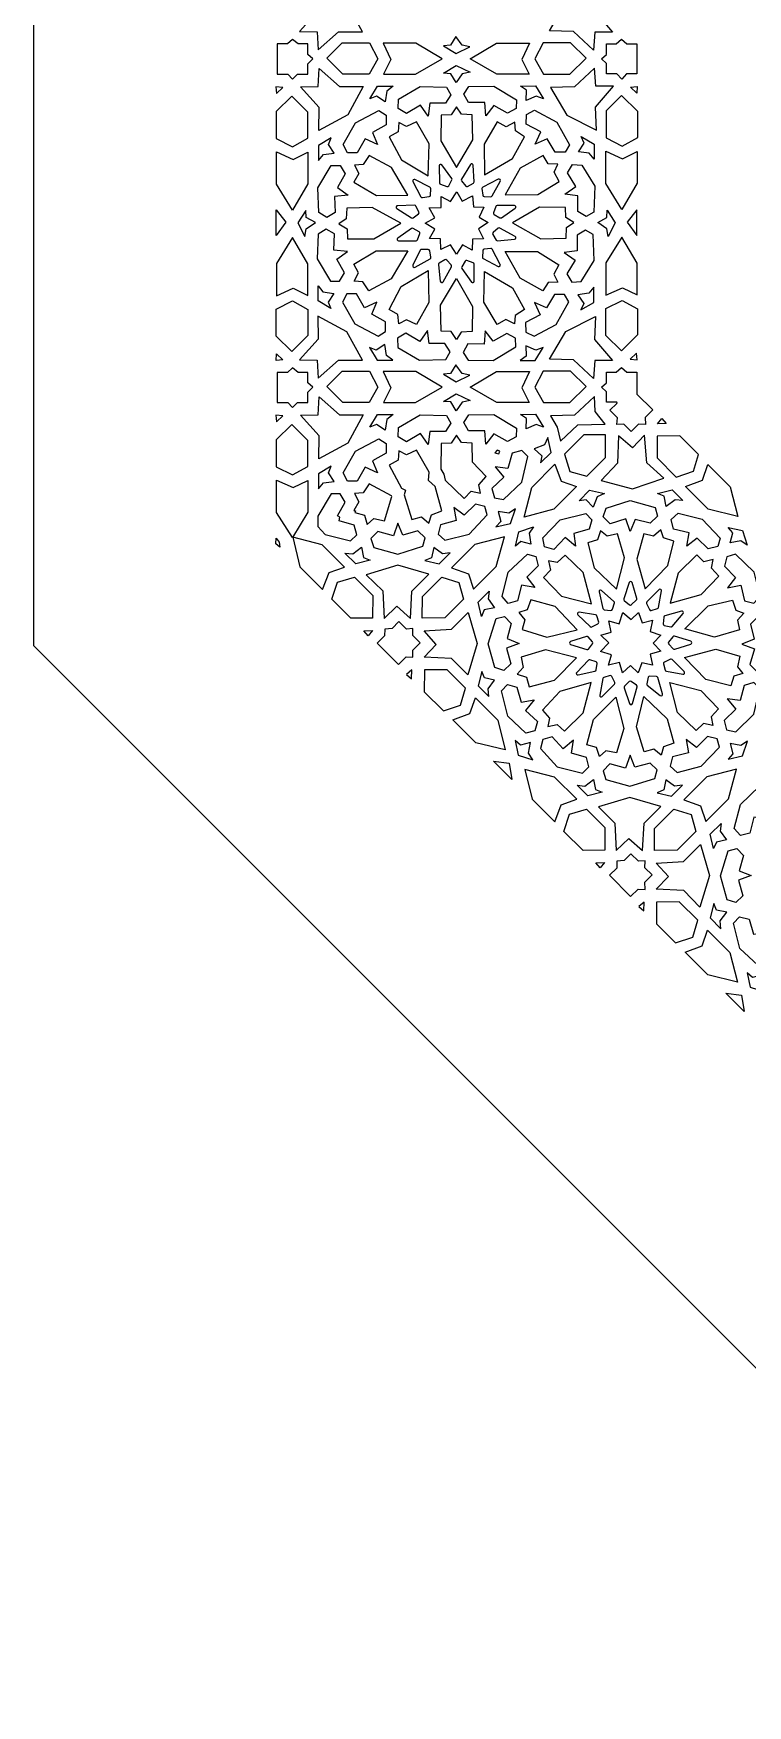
# Model space of a CAD drawing. Extents: x -600 to 600, y -600 to 600.
# Drawn here: x -600 to -363, y -600 to -46 of the extents above; entities that cross this region are included whole.
import ezdxf

# ---------------------------------------------------------------- set-up
doc = ezdxf.new("R2010")
doc.units = 0
doc.layers.get('0').update_dxf_attribs({"linetype": 'CONTINUOUS'})
doc.layers.add('PLAN_1', color=18, linetype='CONTINUOUS')

msp = doc.modelspace()

# ---------------------------------------------------------------- linework, layer by layer
for points in [[(-490.94, -45.08), (-496.08, -35.71), (-505.72, -30.54), (-505.61, -38.19), (-511.75, -44.97), (-505.94, -45.08), (-505.61, -51.11), (-498.82, -45.08)], [(-428.84, -44.8), (-423.43, -35.57), (-413.65, -30.66), (-413.98, -38.31), (-408.04, -45.26), (-413.84, -45.21), (-414.34, -51.23), (-420.96, -45.01)], [(-519.15, -59.11), (-515.63, -59.11), (-514.1, -60.83), (-512.45, -59.11), (-509.02, -59.11), (-509.02, -55.69), (-507.38, -54.1), (-509.02, -52.65), (-509.02, -49.14), (-512.21, -49.14), (-514.07, -47.61), (-515.74, -49.14), (-519.15, -49.14)], [(-502.76, -53.83), (-497.61, -48.77), (-488.52, -48.77), (-485.79, -54.04), (-488.63, -59.11), (-497.39, -59.11)], [(-481.51, -54.26), (-483.92, -59.11), (-473.3, -59.11), (-464.43, -54.04), (-473.19, -48.87), (-484.03, -48.87)], [(-459.95, -46.61), (-461.69, -49.57), (-464.08, -49.74), (-459.89, -52.32), (-455.3, -50.07), (-457.87, -49.55)], [(-438.09, -54.26), (-435.68, -59.11), (-446.31, -59.11), (-455.18, -54.04), (-446.42, -48.87), (-435.57, -48.87)], [(-416.73, -53.83), (-421.88, -48.77), (-430.97, -48.77), (-433.71, -54.04), (-430.86, -59.11), (-422.1, -59.11)], [(-399.89, -59.07), (-403.41, -59.07), (-404.95, -60.79), (-406.59, -59.07), (-410.02, -59.07), (-410.02, -55.65), (-411.66, -54.06), (-410.02, -52.61), (-410.02, -49.11), (-406.83, -49.11), (-404.97, -47.57), (-403.3, -49.11), (-399.89, -49.11)], [(-490.62, -63.25), (-495.77, -72.63), (-505.4, -77.8), (-505.3, -70.15), (-511.43, -63.36), (-505.62, -63.25), (-505.3, -57.22), (-498.5, -63.25)], [(-459.88, -61.93), (-461.63, -58.98), (-464.01, -58.8), (-459.82, -56.22), (-455.23, -58.48), (-457.8, -58.99)], [(-428.53, -63.54), (-423.12, -72.77), (-413.34, -77.67), (-413.66, -70.03), (-407.72, -63.08), (-413.53, -63.13), (-414.02, -57.11), (-420.64, -63.32)], [(-519.61, -63.34), (-519.44, -65.52), (-517.31, -63.56)], [(-514.36, -66.49), (-519.51, -71.55), (-519.51, -80.49), (-514.14, -83.18), (-508.99, -80.38), (-508.99, -71.76)], [(-483.35, -68.3), (-486.26, -66.43), (-488.47, -67.32), (-485.89, -63.17), (-480.77, -63.17), (-482.83, -64.76)], [(-469.12, -73.03), (-471.68, -69.38), (-476.34, -72.16), (-479.12, -70.51), (-478.96, -67.45), (-471.82, -63.22), (-463.06, -63.47), (-461.64, -65.97), (-463.33, -68.74), (-468.58, -68.77)], [(-449.98, -72.91), (-450.33, -68.49), (-455.78, -68.58), (-457.33, -65.79), (-455.63, -63.22), (-447.3, -63.1), (-439.86, -67.64), (-439.9, -70.51), (-442.78, -72.07), (-447.33, -69.5)], [(-436.64, -67.89), (-436.55, -64.47), (-438.5, -63.09), (-433.55, -63.05), (-430.84, -67.33), (-433.3, -66.45)], [(-404.97, -66.27), (-410.12, -71.33), (-410.12, -80.27), (-404.75, -82.97), (-399.61, -80.17), (-399.61, -71.55)], [(-399.78, -63.2), (-399.94, -65.39), (-402.07, -63.42)], [(-485.95, -82.49), (-490.02, -80.57), (-492.66, -85.26), (-495.9, -85.19), (-497.3, -82.45), (-493.25, -75.3), (-485.52, -71.23), (-483.02, -72.7), (-483.09, -75.94), (-487.63, -78.53)], [(-459.71, -69.99), (-461.46, -72.66), (-464.8, -72.7), (-464.96, -81.3), (-459.72, -90.14), (-454.33, -80.9), (-454.49, -72.59), (-458.1, -72.38)], [(-433.67, -82.3), (-431.78, -78.27), (-436.59, -75.74), (-436.57, -72.55), (-433.81, -71.13), (-426.47, -75.01), (-422.22, -82.54), (-423.68, -85.02), (-426.97, -85.01), (-429.67, -80.58)], [(-478.84, -75.14), (-479.09, -78.3), (-482.01, -79.89), (-477.99, -87.53), (-469.1, -92.87), (-468.82, -82.21), (-472.98, -74.98), (-476.26, -76.48)], [(-440.44, -75.11), (-443.28, -76.57), (-446.21, -74.99), (-450.6, -82.34), (-450.42, -92.51), (-441.14, -87.13), (-437.17, -79.88), (-440.21, -77.95)], [(-500.27, -85.31), (-502.16, -82.44), (-501.24, -80.27), (-505.47, -82.78), (-505.5, -87.82), (-503.87, -85.8)], [(-419.32, -84.85), (-417.43, -81.98), (-418.35, -79.81), (-414.11, -82.32), (-414.09, -87.37), (-415.71, -85.35)], [(-513.92, -87.38), (-508.99, -85.01), (-508.99, -95.46), (-514.14, -104.18), (-519.4, -95.57), (-519.4, -84.9)], [(-493.6, -89.27), (-492.13, -92.09), (-493.76, -94.96), (-486.25, -99.37), (-475.84, -99.31), (-481.31, -90.11), (-488.71, -86.11), (-490.7, -89.08)], [(-426.1, -89.02), (-429.3, -88.88), (-431.03, -86.08), (-438.57, -90.29), (-443.58, -99.19), (-432.81, -99.09), (-425.69, -94.76), (-427.34, -91.6)], [(-404.7, -87.17), (-399.78, -84.8), (-399.78, -95.24), (-404.92, -103.97), (-410.18, -95.35), (-410.18, -84.69)], [(-495.67, -99.27), (-500.16, -99.7), (-499.94, -105.06), (-502.75, -106.66), (-505.39, -105.04), (-505.71, -96.85), (-501.26, -89.43), (-498.35, -89.41), (-496.69, -92.21), (-499.2, -96.74)], [(-423.85, -98.93), (-420.13, -96.42), (-422.94, -91.83), (-421.27, -89.1), (-418.16, -89.26), (-413.87, -96.29), (-414.14, -104.9), (-416.68, -106.3), (-419.5, -104.63), (-419.52, -99.47)], [(-457.87, -101.29), (-454.46, -99.53), (-454.12, -103.12), (-450.71, -103.23), (-452.24, -106.51), (-449.25, -108.3), (-452.4, -110.42), (-450.83, -113.75), (-454.41, -113.83), (-454.55, -117.45), (-457.69, -115.7), (-459.74, -118.84), (-461.67, -115.76), (-464.92, -117.29), (-464.98, -113.78), (-468.67, -113.58), (-466.86, -110.48), (-470.16, -108.51), (-466.9, -106.79), (-468.79, -103.46), (-464.81, -103.4), (-464.86, -99.75), (-461.7, -101.38), (-459.63, -98.15)], [(-519.51, -112.64), (-519.51, -104.08), (-516.32, -108.22)], [(-506.53, -108.35), (-509.53, -106.63), (-509.71, -104.29), (-512.33, -108.41), (-510.04, -112.92), (-509.52, -110.39)], [(-498.7, -108.71), (-495.98, -110.4), (-495.91, -113.69), (-487.17, -113.77), (-478.22, -108.54), (-487.66, -103.31), (-496.11, -103.54), (-496.29, -107.09)], [(-420.81, -108.34), (-423.5, -106.63), (-423.56, -103.35), (-432.23, -103.24), (-441.12, -108.45), (-431.77, -113.7), (-423.4, -113.49), (-423.2, -109.95)], [(-412.91, -108.35), (-409.91, -106.63), (-409.73, -104.28), (-407.11, -108.41), (-409.4, -112.92), (-409.92, -110.39)], [(-399.93, -112.64), (-399.93, -104.08), (-403.12, -108.22)], [(-495.89, -117.92), (-500.38, -117.48), (-500.16, -112.12), (-502.97, -110.53), (-505.61, -112.14), (-505.93, -120.33), (-501.48, -127.75), (-498.56, -127.77), (-496.91, -124.98), (-499.42, -120.44)], [(-513.92, -130.14), (-508.99, -132.51), (-508.99, -122.07), (-514.14, -113.34), (-519.4, -121.96), (-519.4, -132.62)], [(-424.07, -118.25), (-420.35, -120.77), (-423.16, -125.35), (-421.49, -128.08), (-418.37, -127.92), (-414.09, -120.89), (-414.36, -112.28), (-416.9, -110.88), (-419.72, -112.55), (-419.74, -117.71)], [(-404.7, -129.93), (-399.78, -132.3), (-399.78, -121.85), (-404.92, -113.13), (-410.18, -121.74), (-410.18, -132.41)], [(-493.66, -127.81), (-492.19, -124.99), (-493.82, -122.12), (-486.31, -117.7), (-475.9, -117.76), (-481.37, -126.97), (-488.77, -130.97), (-490.75, -128)], [(-426.16, -128.05), (-429.36, -128.19), (-431.09, -131), (-438.63, -126.79), (-443.64, -117.89), (-432.87, -117.99), (-425.75, -122.32), (-427.4, -125.48)], [(-478.9, -141.94), (-479.15, -138.78), (-482.07, -137.18), (-478.05, -129.54), (-469.16, -124.21), (-468.88, -134.87), (-473.04, -142.1), (-476.32, -140.6)], [(-459.77, -147.08), (-461.52, -144.42), (-464.86, -144.38), (-465.02, -135.78), (-459.78, -126.93), (-454.39, -136.18), (-454.55, -144.48), (-458.15, -144.7)], [(-440.5, -141.96), (-443.34, -140.51), (-446.27, -142.09), (-450.66, -134.74), (-450.48, -124.57), (-441.2, -129.94), (-437.23, -137.19), (-440.27, -139.12)], [(-500.4, -131.81), (-502.29, -134.68), (-501.37, -136.85), (-505.6, -134.34), (-505.63, -129.3), (-504, -131.32)], [(-486.17, -134.69), (-490.24, -136.61), (-492.88, -131.92), (-496.12, -131.99), (-497.52, -134.73), (-493.47, -141.88), (-485.74, -145.95), (-483.24, -144.48), (-483.31, -141.25), (-487.85, -138.66)], [(-433.89, -134.89), (-432, -138.92), (-436.81, -141.44), (-436.79, -144.63), (-434.03, -146.05), (-426.69, -142.17), (-422.44, -134.64), (-423.89, -132.16), (-427.19, -132.17), (-429.89, -136.6)], [(-419.45, -132.27), (-417.55, -135.14), (-418.47, -137.31), (-414.24, -134.79), (-414.21, -129.75), (-415.84, -131.77)], [(-514.36, -151.04), (-519.51, -145.98), (-519.51, -137.04), (-514.14, -134.34), (-508.99, -137.14), (-508.99, -145.76)], [(-405.03, -150.82), (-410.18, -145.76), (-410.18, -136.82), (-404.81, -134.13), (-399.67, -136.93), (-399.67, -145.55)], [(-490.94, -153.93), (-496.08, -144.56), (-505.72, -139.39), (-505.61, -147.04), (-511.75, -153.83), (-505.94, -153.93), (-505.61, -159.96), (-498.82, -153.93)], [(-428.84, -153.65), (-423.43, -144.42), (-413.65, -139.51), (-413.98, -147.16), (-408.04, -154.11), (-413.84, -154.06), (-414.34, -160.08), (-420.96, -153.86)], [(-483.48, -148.82), (-486.39, -150.69), (-488.6, -149.8), (-486.02, -153.95), (-480.89, -153.95), (-482.96, -152.36)], [(-469.34, -144.15), (-471.9, -147.8), (-476.56, -145.03), (-479.34, -146.67), (-479.18, -149.73), (-472.04, -153.96), (-463.28, -153.71), (-461.86, -151.22), (-463.55, -148.44), (-468.8, -148.41)], [(-450.2, -144.27), (-450.55, -148.69), (-455.99, -148.6), (-457.55, -151.39), (-455.85, -153.96), (-447.52, -154.08), (-440.07, -149.54), (-440.12, -146.68), (-443, -145.11), (-447.55, -147.68)], [(-436.76, -149.23), (-436.68, -152.65), (-438.62, -154.02), (-433.68, -154.07), (-430.97, -149.79), (-433.43, -150.67)], [(-519.56, -154.08), (-519.39, -151.9), (-517.26, -153.87)], [(-399.87, -153.84), (-400.03, -151.66), (-402.16, -153.62)], [(-519.15, -167.96), (-515.63, -167.96), (-514.1, -169.68), (-512.45, -167.96), (-509.02, -167.96), (-509.02, -164.54), (-507.38, -162.95), (-509.02, -161.5), (-509.02, -158), (-512.21, -158), (-514.07, -156.46), (-515.74, -158), (-519.15, -158)], [(-502.76, -162.68), (-497.61, -157.62), (-488.52, -157.62), (-485.79, -162.89), (-488.63, -167.96), (-497.39, -167.96)], [(-481.51, -163.11), (-483.92, -167.96), (-473.3, -167.96), (-464.43, -162.89), (-473.19, -157.72), (-484.03, -157.72)], [(-459.95, -155.46), (-461.69, -158.42), (-464.08, -158.59), (-459.89, -161.17), (-455.3, -158.92), (-457.87, -158.4)], [(-438.09, -163.11), (-435.68, -167.96), (-446.31, -167.96), (-455.18, -162.89), (-446.42, -157.72), (-435.57, -157.72)], [(-416.73, -162.68), (-421.88, -157.62), (-430.97, -157.62), (-433.71, -162.89), (-430.86, -167.96), (-422.1, -167.96)], [(-490.62, -172.1), (-495.77, -181.48), (-505.4, -186.65), (-505.3, -179), (-511.43, -172.21), (-505.62, -172.1), (-505.3, -166.07), (-498.5, -172.1)], [(-459.88, -170.78), (-461.63, -167.83), (-464.01, -167.65), (-459.82, -165.07), (-455.23, -167.33), (-457.8, -167.84)], [(-519.61, -172.19), (-519.44, -174.37), (-517.31, -172.41)], [(-514.36, -175.34), (-519.51, -180.4), (-519.51, -189.34), (-514.14, -192.03), (-508.99, -189.23), (-508.99, -180.61)], [(-483.35, -177.15), (-486.26, -175.28), (-488.47, -176.17), (-485.89, -172.02), (-480.77, -172.02), (-482.83, -173.61)], [(-469.12, -181.88), (-471.68, -178.23), (-476.34, -181.01), (-479.12, -179.36), (-478.96, -176.3), (-471.82, -172.07), (-463.06, -172.32), (-461.64, -174.82), (-463.33, -177.59), (-468.58, -177.62)], [(-449.98, -181.76), (-450.33, -177.34), (-455.78, -177.43), (-457.33, -174.64), (-455.63, -172.07), (-447.3, -171.95), (-439.86, -176.49), (-439.9, -179.36), (-442.78, -180.92), (-447.33, -178.35)], [(-436.64, -176.74), (-436.55, -173.32), (-438.5, -171.94), (-433.55, -171.9), (-430.84, -176.18), (-433.3, -175.3)], [(-391.65, -173.32), (-390.22, -174.97), (-393.12, -175.09)], [(-485.95, -191.34), (-490.02, -189.42), (-492.66, -194.11), (-495.9, -194.04), (-497.3, -191.3), (-493.25, -184.15), (-485.52, -180.08), (-483.02, -181.55), (-483.09, -184.79), (-487.63, -187.38)], [(-433.94, -183.33), (-431.47, -185.69), (-431.87, -188.03), (-428.34, -184.57), (-429.45, -179.63), (-430.57, -181.99)], [(-410.27, -178.68), (-417.49, -178.74), (-423.92, -185.16), (-422.12, -190.83), (-416.53, -192.4), (-410.33, -186.2)], [(-411.74, -193.88), (-401.39, -196.58), (-391.01, -193.13), (-396.64, -187.96), (-397.35, -178.85), (-401.42, -182.99), (-406.03, -179.08), (-406.32, -188.15)], [(-393.15, -179.16), (-393.21, -186.38), (-386.89, -192.7), (-381.19, -190.81), (-379.53, -185.19), (-385.63, -179.09)], [(-446.95, -189.32), (-444.07, -192.7), (-447.99, -196.48), (-447.11, -199.56), (-444.09, -200.17), (-438.12, -194.37), (-436.06, -185.89), (-438.12, -183.9), (-441.26, -184.83), (-442.66, -189.87)], [(-500.27, -194.16), (-502.16, -191.29), (-501.24, -189.12), (-505.47, -191.63), (-505.5, -196.67), (-503.87, -194.65)], [(-425.07, -194.08), (-419.94, -195.81), (-427.45, -203.32), (-437.3, -206.01), (-434.76, -196.16), (-427.09, -188.49)], [(-378.19, -193.74), (-376.38, -188.58), (-368.99, -195.97), (-366.46, -205.78), (-376.27, -203.4), (-383.81, -195.86)], [(-414.4, -202.69), (-416.76, -200.21), (-419.1, -200.62), (-415.64, -197.09), (-410.7, -198.2), (-413.06, -199.32)], [(-390.16, -202.44), (-390.85, -199.07), (-393.04, -198.19), (-388.27, -196.97), (-384.68, -200.52), (-387.26, -200.24)], [(-460.57, -202.77), (-459.8, -207.17), (-465.06, -208.5), (-465.86, -211.62), (-463.58, -213.67), (-455.55, -211.62), (-449.52, -205.25), (-450.28, -202.48), (-453.44, -201.71), (-457.17, -205.4)], [(-445.93, -204.13), (-445.07, -207.45), (-446.64, -209.26), (-441.85, -208.12), (-440.2, -203.29), (-442.38, -204.74)], [(-420.28, -215.68), (-423.66, -212.8), (-427.44, -216.72), (-430.52, -215.84), (-431.13, -212.82), (-425.33, -206.85), (-416.85, -204.79), (-414.86, -206.85), (-415.79, -209.99), (-420.83, -211.39)], [(-402.12, -210.78), (-403.63, -206.6), (-408.82, -208.21), (-411.05, -205.94), (-410.11, -202.98), (-402.18, -200.54), (-393.84, -202.86), (-393.12, -205.64), (-395.46, -207.96), (-400.5, -206.74)], [(-383.41, -215.6), (-382.55, -211.19), (-387.79, -209.94), (-388.53, -206.82), (-386.22, -204.74), (-378.22, -206.68), (-372.32, -212.96), (-373.13, -215.74), (-376.3, -216.56), (-379.96, -212.92)], [(-479.15, -207.98), (-480.67, -212.22), (-485.86, -210.77), (-488.1, -213.11), (-487.16, -216.04), (-479.23, -218.23), (-470.89, -215.64), (-470.16, -212.84), (-472.5, -210.59), (-477.54, -211.98)], [(-435.05, -214.91), (-438.37, -214.06), (-440.18, -215.62), (-439.04, -210.84), (-434.21, -209.19), (-435.66, -211.37)], [(-411.98, -210.49), (-412.96, -213.52), (-416.15, -214.48), (-414.06, -222.78), (-406.73, -229.84), (-403.98, -219.48), (-406.3, -211.55), (-409.81, -212.33)], [(-392, -210.18), (-394.36, -212.35), (-397.57, -211.59), (-399.93, -219.9), (-397.17, -229.73), (-389.63, -222.05), (-387.66, -213.95), (-391.06, -212.88)], [(-369.01, -214.53), (-368.1, -211.19), (-369.64, -209.4), (-364.87, -210.46), (-363.3, -215.27), (-365.46, -213.86)], [(-502, -224.39), (-496.84, -222.58), (-504.22, -215.2), (-514.03, -212.67), (-511.66, -222.48), (-504.12, -230.02)], [(-491.25, -216.01), (-490.56, -219.37), (-488.38, -220.26), (-493.15, -221.47), (-496.73, -217.93), (-494.15, -218.21)], [(-467.27, -216.07), (-468, -219.45), (-470.19, -220.39), (-465.44, -221.5), (-461.81, -217.87), (-464.39, -218.2)], [(-455.77, -224.79), (-454.05, -229.92), (-446.53, -222.41), (-443.84, -212.55), (-453.69, -215.09), (-461.36, -222.76)], [(-433.73, -229.3), (-438.13, -228.53), (-439.46, -233.79), (-442.58, -234.59), (-444.64, -232.31), (-442.58, -224.27), (-436.21, -218.25), (-433.44, -219.01), (-432.67, -222.17), (-436.36, -225.9)], [(-429.23, -220.5), (-428.58, -223.62), (-430.92, -226.01), (-424.95, -232.2), (-414.99, -234.75), (-417.71, -224.4), (-423.7, -218.64), (-426.4, -221.04)], [(-374.61, -220.1), (-377.72, -220.8), (-380.08, -218.52), (-386.28, -224.58), (-388.89, -234.54), (-378.56, -231.64), (-372.79, -225.58), (-375.16, -222.93)], [(-369.9, -229.42), (-365.49, -228.56), (-364.24, -233.8), (-361.13, -234.54), (-359.04, -232.22), (-360.98, -224.23), (-367.26, -218.32), (-370.04, -219.13), (-370.86, -222.31), (-367.22, -225.97)], [(-487.53, -239.48), (-494.75, -239.54), (-501.07, -233.22), (-499.18, -227.52), (-493.56, -225.86), (-487.47, -231.95)], [(-468.92, -224.96), (-479.19, -221.97), (-489.66, -225.13), (-484.17, -230.46), (-483.71, -239.6), (-479.53, -235.57), (-475.03, -239.6), (-474.5, -230.54)], [(-471.1, -239.51), (-471.04, -232.29), (-464.61, -225.86), (-458.94, -227.65), (-457.38, -233.25), (-463.57, -239.44)], [(-447.14, -236.02), (-450.52, -236.75), (-451.46, -238.94), (-452.57, -234.18), (-448.94, -230.56), (-449.27, -233.14)], [(-455.85, -237.59), (-452.86, -247.85), (-456.02, -258.32), (-461.35, -252.84), (-470.49, -252.38), (-466.46, -248.2), (-470.49, -243.7), (-461.42, -243.16)], [(-439.11, -237.66), (-437.06, -240.07), (-437.99, -243.26), (-429.75, -245.82), (-419.69, -243.31), (-427.03, -235.58), (-435.09, -233.4), (-436.34, -236.78)], [(-405.8, -241.33), (-404.63, -237.67), (-401.85, -239.96), (-399.36, -237.63), (-398.13, -241.04), (-394.75, -240.19), (-395.47, -243.92), (-392, -245.15), (-394.49, -247.74), (-392.02, -250.41), (-395.48, -251.39), (-394.71, -255.06), (-398.25, -254.25), (-399.47, -257.62), (-401.99, -255.18), (-404.74, -257.65), (-405.66, -254.18), (-409.38, -255.12), (-408.3, -251.6), (-411.98, -250.58), (-409.21, -247.72), (-411.82, -245.18), (-408.43, -244.1), (-409.26, -240.35)], [(-364.45, -237.82), (-366.61, -240.18), (-365.86, -243.39), (-374.16, -245.75), (-384, -242.99), (-376.31, -235.45), (-368.21, -233.48), (-367.14, -236.88)], [(-489.05, -245.31), (-490.48, -243.65), (-487.59, -243.53)], [(-478.95, -254.83), (-476.46, -252.34), (-474.16, -252.47), (-474.22, -250.09), (-471.79, -247.66), (-474.21, -245.25), (-474.17, -242.96), (-476.36, -243.1), (-478.84, -240.62), (-481.09, -242.87), (-483.49, -243.11), (-483.59, -245.37), (-486, -247.78)], [(-438.94, -247.88), (-443.18, -249.4), (-441.73, -254.59), (-444.07, -256.83), (-447, -255.89), (-449.19, -247.96), (-446.6, -239.62), (-443.8, -238.89), (-441.55, -241.23), (-442.94, -246.27)], [(-365.08, -248.12), (-360.9, -249.64), (-362.51, -254.82), (-360.24, -257.06), (-357.28, -256.12), (-354.84, -248.19), (-357.16, -239.85), (-359.94, -239.13), (-362.26, -241.47), (-361.04, -246.51)], [(-439.56, -258.09), (-436.53, -259.04), (-435.65, -262.22), (-427.22, -260.04), (-419.9, -252.63), (-430.27, -249.99), (-438.34, -252.39), (-437.64, -255.9)], [(-364.75, -257.8), (-367.79, -258.78), (-368.74, -261.97), (-377.05, -259.88), (-384.11, -252.55), (-373.75, -249.8), (-365.81, -252.12), (-366.6, -255.63)], [(-476.28, -258.14), (-474.63, -259.57), (-474.51, -256.67)], [(-470.35, -256.66), (-470.41, -263.88), (-464.09, -270.2), (-458.39, -268.31), (-456.73, -262.69), (-462.82, -256.6)], [(-447.08, -260), (-450.44, -259.31), (-451.33, -257.13), (-452.54, -261.9), (-449, -265.48), (-449.28, -262.9)], [(-455.27, -271.13), (-453.46, -265.96), (-446.07, -273.35), (-443.54, -283.16), (-453.35, -280.79), (-460.89, -273.25)], [(-433.96, -266.62), (-436.82, -270.11), (-432.88, -273.74), (-433.73, -276.85), (-436.75, -277.58), (-442.76, -272.01), (-444.86, -263.62), (-442.82, -261.54), (-439.67, -262.35), (-438.24, -267.33)], [(-429.42, -275.44), (-426.3, -274.72), (-423.93, -276.99), (-417.69, -270.86), (-415.06, -260.84), (-425.43, -263.82), (-431.24, -269.95), (-428.86, -272.6)], [(-412.36, -285.38), (-413.31, -282.35), (-416.48, -281.47), (-414.3, -273.04), (-406.9, -265.72), (-404.25, -276.09), (-406.66, -284.16), (-410.16, -283.46)], [(-391.92, -284.93), (-394.33, -282.88), (-397.52, -283.81), (-400.08, -275.57), (-397.57, -265.51), (-389.84, -272.85), (-387.67, -280.91), (-391.04, -282.16)], [(-374.76, -275.05), (-377.88, -274.41), (-380.27, -276.74), (-386.46, -270.77), (-389.02, -260.81), (-378.66, -263.53), (-372.9, -269.52), (-375.3, -272.22)], [(-369.98, -266.29), (-367.1, -269.66), (-371.02, -273.45), (-370.15, -276.53), (-367.12, -277.14), (-361.15, -271.34), (-359.1, -262.86), (-361.15, -260.86), (-364.3, -261.8), (-365.69, -266.84)], [(-435.21, -280.72), (-438.55, -281.63), (-440.33, -280.1), (-439.27, -284.87), (-434.47, -286.44), (-435.88, -284.28)], [(-420.92, -279.97), (-424.41, -282.83), (-428.04, -278.89), (-431.15, -279.74), (-431.88, -282.76), (-426.31, -288.77), (-417.92, -290.87), (-415.84, -288.83), (-416.65, -285.68), (-421.64, -284.25)], [(-383.6, -279.74), (-382.83, -284.14), (-388.09, -285.47), (-388.89, -288.59), (-386.61, -290.64), (-378.58, -288.59), (-372.56, -282.22), (-373.31, -279.45), (-376.47, -278.68), (-380.2, -282.37)], [(-368.96, -281.1), (-368.1, -284.42), (-369.67, -286.23), (-364.88, -285.09), (-363.23, -280.26), (-365.41, -281.71)], [(-441.35, -292.93), (-447.41, -286.88), (-442.22, -287.56)], [(-402.18, -284.95), (-403.7, -289.19), (-408.89, -287.74), (-411.13, -290.08), (-410.19, -293.01), (-402.26, -295.2), (-393.92, -292.61), (-393.2, -289.81), (-395.53, -287.56), (-400.57, -288.94)], [(-425.03, -301.36), (-419.87, -299.55), (-427.26, -292.17), (-437.06, -289.64), (-434.69, -299.45), (-427.15, -306.99)], [(-414.28, -292.98), (-413.59, -296.34), (-411.41, -297.23), (-416.18, -298.44), (-419.76, -294.9), (-417.18, -295.17)], [(-390.3, -293.04), (-391.03, -296.42), (-393.22, -297.36), (-388.47, -298.46), (-384.84, -294.84), (-387.42, -295.17)], [(-378.8, -301.76), (-377.08, -306.89), (-369.57, -299.37), (-366.87, -289.52), (-376.72, -292.06), (-384.39, -299.73)], [(-391.95, -301.93), (-402.22, -298.94), (-412.69, -302.1), (-407.2, -307.43), (-406.74, -316.57), (-402.56, -312.54), (-398.07, -316.57), (-397.53, -307.51)], [(-356.76, -306.27), (-361.16, -305.5), (-362.49, -310.76), (-365.61, -311.56), (-367.67, -309.28), (-365.61, -301.24), (-359.24, -295.22), (-356.47, -295.98), (-355.7, -299.14), (-359.39, -302.87)], [(-410.56, -316.45), (-417.78, -316.51), (-424.1, -310.19), (-422.21, -304.49), (-416.59, -302.83), (-410.5, -308.92)], [(-394.13, -316.48), (-394.07, -309.26), (-387.64, -302.83), (-381.97, -304.62), (-380.41, -310.22), (-386.6, -316.41)], [(-370.17, -312.99), (-373.55, -313.71), (-374.49, -315.91), (-375.6, -311.15), (-371.97, -307.53), (-372.31, -310.11)], [(-378.88, -314.56), (-375.89, -324.82), (-379.05, -335.29), (-384.38, -329.81), (-393.52, -329.35), (-389.49, -325.17), (-393.52, -320.67), (-384.45, -320.13)], [(-361.98, -324.85), (-366.21, -326.37), (-364.76, -331.56), (-367.1, -333.8), (-370.03, -332.86), (-372.22, -324.93), (-369.63, -316.59), (-366.83, -315.86), (-364.59, -318.2), (-365.97, -323.24)], [(-412.09, -322.27), (-413.51, -320.62), (-410.62, -320.5)], [(-401.98, -331.8), (-399.49, -329.31), (-397.19, -329.44), (-397.25, -327.06), (-394.82, -324.63), (-397.24, -322.22), (-397.2, -319.93), (-399.39, -320.07), (-401.87, -317.59), (-404.12, -319.84), (-406.52, -320.08), (-406.62, -322.34), (-409.03, -324.75)], [(-399.32, -335.11), (-397.66, -336.54), (-397.54, -333.64)], [(-393.38, -333.63), (-393.44, -340.85), (-387.12, -347.17), (-381.42, -345.28), (-379.76, -339.66), (-385.86, -333.57)], [(-370.11, -336.97), (-373.47, -336.28), (-374.36, -334.1), (-375.57, -338.86), (-372.03, -342.45), (-372.31, -339.87)], [(-378.3, -348.09), (-376.49, -342.93), (-369.1, -350.32), (-366.57, -360.13), (-376.38, -357.75), (-383.92, -350.21)], [(-356.99, -343.59), (-359.85, -347.08), (-355.91, -350.71), (-356.76, -353.82), (-359.78, -354.55), (-365.79, -348.98), (-367.89, -340.58), (-365.85, -338.51), (-362.7, -339.32), (-361.27, -344.3)], [(-358.24, -357.69), (-361.58, -358.6), (-363.37, -357.07), (-362.31, -361.84), (-357.5, -363.41), (-358.91, -361.25)], [(-364.38, -369.9), (-370.44, -363.85), (-365.25, -364.52)]]:
    msp.add_lwpolyline(points, close=True)
at = {"layer": 'PLAN_1'}
for points in [[(248.53, -600), (600, -248.53), (600, 248.53), (248.53, 600), (-248.53, 600), (-600, 248.53), (-600, -248.53), (-248.53, -600)], [(-406.49, -167.96), (-406.59, -167.92), (-410.02, -167.92), (-410.02, -164.5), (-411.66, -162.91), (-410.02, -161.46), (-410.02, -157.96), (-406.83, -157.96), (-404.97, -156.42), (-403.3, -157.96), (-399.89, -157.96), (-399.96, -165.25), (-394.65, -170.47), (-397.14, -172.96), (-397.01, -175.26), (-399.39, -175.21), (-401.82, -177.64), (-404.23, -175.22), (-406.52, -175.26), (-406.38, -173.07), (-408.86, -170.59), (-406.61, -168.34)], [(-413.8, -170.99), (-414.02, -165.96), (-420.64, -172.17), (-428.53, -172.39), (-426.35, -176.18), (-425.22, -180.85), (-419.49, -175.43), (-410.42, -175.14)], [(-463.95, -191.76), (-463.43, -193.8), (-457.24, -199.77), (-454.85, -197.44), (-451.73, -198.08), (-452.27, -195.25), (-449.87, -192.55), (-454.45, -187.82), (-454.49, -181.44), (-458.1, -181.23), (-459.71, -178.85), (-461.46, -181.51), (-464.8, -181.55), (-464.96, -190.15)], [(-476.63, -197.01), (-477.05, -198.6), (-474.49, -206.84), (-471.3, -205.91), (-468.89, -207.96), (-468.01, -205.2), (-464.64, -203.94), (-466.81, -195.88), (-468.99, -193.85), (-468.82, -191.06), (-472.98, -183.83), (-476.26, -185.33), (-478.84, -183.99), (-479.09, -187.15), (-482.01, -188.74), (-477.99, -196.38)], [(-446.97, -184.73), (-445.71, -185), (-445.41, -184.08), (-446.21, -183.84)], [(-514.1, -212.7), (-519.4, -204.42), (-519.4, -193.76), (-513.92, -196.23), (-508.99, -193.86), (-508.99, -204.31)], [(-505.74, -209.07), (-503.28, -211.8), (-494.89, -213.9), (-492.81, -211.86), (-493.62, -208.71), (-498.6, -207.28), (-498.37, -206.02), (-499.2, -205.59), (-496.69, -201.06), (-498.35, -198.26), (-501.26, -198.28), (-505.71, -205.7)], [(-493.27, -203.9), (-493.45, -204.5), (-490.27, -205.38), (-489.32, -208.41), (-487.13, -206.49), (-483.63, -207.19), (-481.22, -199.13), (-481.27, -198.93), (-481.31, -198.96), (-488.71, -194.96), (-490.7, -197.93), (-493.6, -198.12), (-492.13, -200.94), (-493.76, -203.81)], [(-519.62, -214.82), (-519.51, -212.93), (-518.47, -214.34), (-518.32, -215.97)]]:
    msp.add_lwpolyline(points, close=True, dxfattribs=at)
for points in [[(-468.79, -99.75, 0.366754), (-468.35, -99.28), (-468.27, -97.11, 0.290358), (-468.54, -96.65), (-473.49, -94.08, 0.73579), (-474.17, -94.76), (-471.5, -99.77, 0.311905), (-471, -100.03)], [(-464.59, -89.23, 0.732886), (-465.49, -89.54), (-465.35, -95.19, 0.315624), (-465.01, -95.66), (-462.9, -96.36, 0.362863), (-462.31, -96.13), (-461.26, -94.22, 0.292456), (-461.3, -93.68)], [(-454.2, -89.33, 0.732491), (-455.13, -89.1), (-458.11, -93.94, 0.318685), (-458.07, -94.52), (-456.68, -96.23, 0.361942), (-456.05, -96.35), (-454.13, -95.3, 0.290601), (-453.87, -94.83)], [(-447.88, -99.53), (-445.22, -94.69, 0.735891), (-445.88, -94), (-451.01, -96.57, 0.316735), (-451.28, -97.08), (-451.02, -99.25, 0.365937), (-450.54, -99.69), (-448.34, -99.79, 0.286306)], [(-473.64, -102.62), (-479.24, -102.74, 0.738868), (-479.5, -103.66), (-474.69, -106.77, 0.310076), (-474.13, -106.76), (-472.33, -105.46, 0.370469), (-472.18, -104.82), (-473.18, -102.89, 0.286462)], [(-444.83, -106.73), (-440.24, -103.58, 0.738744), (-440.52, -102.67), (-446.27, -102.69, 0.312927), (-446.74, -103.02), (-447.5, -105.07, 0.369802), (-447.28, -105.68), (-445.36, -106.75, 0.284372)], [(-471.93, -111.97, 0.369737), (-472.16, -111.36), (-474.08, -110.3, 0.284405), (-474.61, -110.32), (-479.19, -113.48, 0.738716), (-478.91, -114.4), (-473.15, -114.35, 0.312977), (-472.68, -114.03)], [(-447.57, -111.64, 0.370619), (-447.68, -112.28), (-446.55, -114.14, 0.286026), (-446.08, -114.38), (-440.5, -113.88, 0.73907), (-440.3, -112.95), (-445.31, -110.17, 0.31023), (-445.88, -110.22)], [(-471.73, -117.52), (-474.17, -122.48, 0.73556), (-473.48, -123.14), (-468.47, -120.34, 0.317093), (-468.22, -119.82), (-468.59, -117.66, 0.365482), (-469.08, -117.25), (-471.28, -117.24, 0.28662)], [(-464.15, -127.97), (-461.42, -122.98, 0.318563), (-461.49, -122.41), (-462.97, -120.77, 0.361795), (-463.6, -120.68), (-465.47, -121.83, 0.290947), (-465.7, -122.31), (-465.09, -127.78, 0.732371)], [(-453.86, -122.11, 0.315853), (-454.19, -121.64), (-456.28, -120.88, 0.362683), (-456.88, -121.1), (-457.97, -122.98, 0.292503), (-457.95, -123.52), (-454.77, -128.06, 0.732746), (-453.86, -127.77)], [(-451.04, -117.68), (-451.12, -119.85, 0.290359), (-450.85, -120.31), (-445.9, -122.89, 0.735795), (-445.23, -122.21), (-447.89, -117.19, 0.311909), (-448.39, -116.93), (-450.6, -117.21, 0.366744)], [(-407.53, -233.93), (-411.66, -230.28, 0.732508), (-412.47, -230.77), (-411.16, -236.3, 0.318711), (-410.72, -236.68), (-408.53, -236.9, 0.361903), (-408, -236.55), (-407.38, -234.44, 0.290601)], [(-399.97, -233.02), (-401.52, -227.71, 0.735891), (-402.47, -227.69), (-404.28, -233.14, 0.316728), (-404.11, -233.69), (-402.39, -235.04, 0.366006), (-401.74, -235.01), (-400.12, -233.53, 0.286247)], [(-392.73, -235.95), (-391.71, -230.47, 0.738772), (-392.55, -230.03), (-396.61, -234.11, 0.312907), (-396.71, -234.68), (-395.79, -236.67, 0.369823), (-395.2, -236.94), (-393.09, -236.34, 0.284353)], [(-413.6, -238.37), (-419.08, -237.55, 0.732886), (-419.5, -238.4), (-415.4, -242.3, 0.315681), (-414.83, -242.39), (-412.84, -241.4, 0.362806), (-412.58, -240.81), (-413.19, -238.72, 0.292456)], [(-388.2, -242.24), (-384.61, -237.95, 0.739098), (-385.13, -237.14), (-390.64, -238.72, 0.310164), (-391, -239.16), (-391.2, -241.36, 0.370667), (-390.82, -241.89), (-388.7, -242.41, 0.286026)], [(-416.62, -245.59), (-421.94, -247.27, 0.735761), (-421.94, -248.23), (-416.51, -249.89, 0.311905), (-415.96, -249.72), (-414.6, -247.96, 0.366756), (-414.63, -247.31), (-416.11, -245.72, 0.290377)], [(-382.06, -248.13, 0.735766), (-382.06, -247.17), (-387.49, -245.51, 0.311909), (-388.04, -245.68), (-389.4, -247.44, 0.366747), (-389.37, -248.08), (-387.9, -249.68, 0.290378), (-387.38, -249.81)], [(-416, -253.41), (-419.88, -257.46, 0.738868), (-419.41, -258.29), (-413.81, -257.09, 0.310076), (-413.42, -256.68), (-413.08, -254.5, 0.370469), (-413.42, -253.94), (-415.49, -253.28, 0.286462)], [(-384.68, -258.06, 0.732746), (-384.24, -257.22), (-388.23, -253.21, 0.315853), (-388.8, -253.11), (-390.81, -254.05, 0.362683), (-391.08, -254.63), (-390.53, -256.74, 0.292503), (-390.13, -257.1)], [(-411.24, -259.55), (-412.25, -265.02, 0.738743), (-411.4, -265.47), (-407.36, -261.37, 0.312956), (-407.27, -260.81), (-408.19, -258.82, 0.369759), (-408.78, -258.55), (-410.89, -259.16, 0.284385)], [(-404.12, -262.6), (-402.33, -267.83, 0.735546), (-401.38, -267.81), (-399.82, -262.29, 0.317083), (-400.01, -261.75), (-401.8, -260.48, 0.365493), (-402.44, -260.53), (-404, -262.09, 0.28663)], [(-392.16, -265.16, 0.732368), (-391.37, -264.63), (-392.97, -259.18, 0.318603), (-393.42, -258.82), (-395.62, -258.7, 0.361754), (-396.14, -259.09), (-396.65, -261.22, 0.29095), (-396.47, -261.73)]]:
    msp.add_lwpolyline(points, format="xyb", close=True, dxfattribs=at)

doc.saveas('drawing.dxf')
